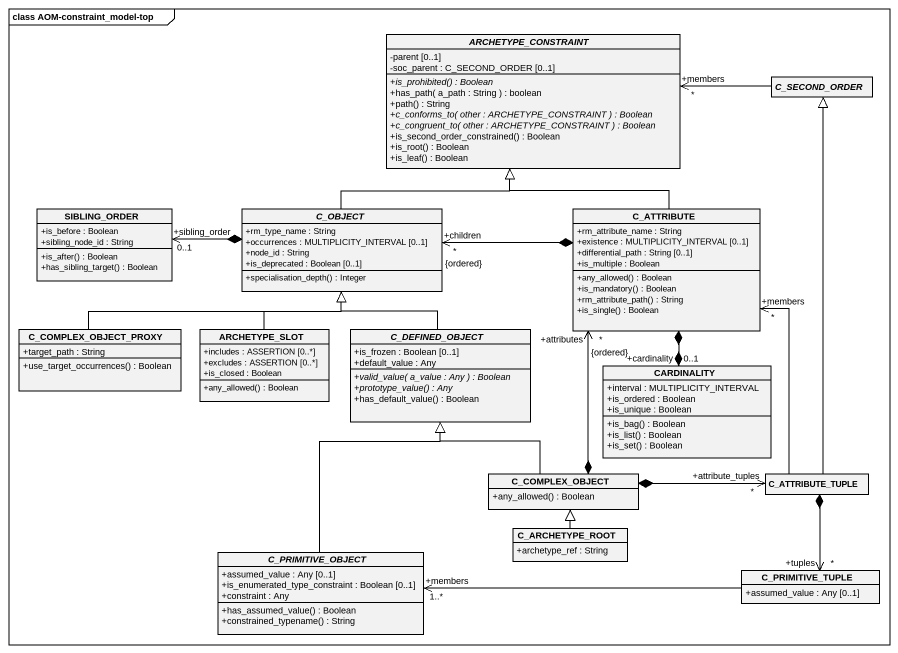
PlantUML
@startuml
mainframe class AOM-constraint_model-top
hide circle
hide empty members
skinparam classAttributeIconSize 0
abstract class ARCHETYPE_CONSTRAINT {
  -parent [0..1]
  -soc_parent : C_SECOND_ORDER [0..1]
  {abstract} +is_prohibited() : Boolean
  +has_path( a_path : String ) : boolean
  +path() : String
  {abstract} +c_conforms_to( other : ARCHETYPE_CONSTRAINT ) : Boolean
  {abstract} +c_congruent_to( other : ARCHETYPE_CONSTRAINT ) : Boolean
  +is_second_order_constrained() : Boolean
  +is_root() : Boolean
  +is_leaf() : Boolean
}
abstract class C_SECOND_ORDER
class SIBLING_ORDER {
  +is_before : Boolean
  +sibling_node_id : String
  +is_after() : Boolean
  +has_sibling_target() : Boolean
}
abstract class C_OBJECT {
  +rm_type_name : String
  +occurrences : MULTIPLICITY_INTERVAL [0..1]
  +node_id : String
  +is_deprecated : Boolean [0..1]
  +specialisation_depth() : Integer
}
class C_ATTRIBUTE {
  +rm_attribute_name : String
  +existence : MULTIPLICITY_INTERVAL [0..1]
  +differential_path : String [0..1]
  +is_multiple : Boolean
  +any_allowed() : Boolean
  +is_mandatory() : Boolean
  +rm_attribute_path() : String
  +is_single() : Boolean
}
class C_COMPLEX_OBJECT_PROXY {
  +target_path : String
  +use_target_occurrences() : Boolean
}
class ARCHETYPE_SLOT {
  +includes : ASSERTION [0..*]
  +excludes : ASSERTION [0..*]
  +is_closed : Boolean
  +any_allowed() : Boolean
}
abstract class C_DEFINED_OBJECT {
  +is_frozen : Boolean [0..1]
  +default_value : Any
  {abstract} +valid_value( a_value : Any ) : Boolean
  {abstract} +prototype_value() : Any
  +has_default_value() : Boolean
}
class CARDINALITY {
  +interval : MULTIPLICITY_INTERVAL
  +is_ordered : Boolean
  +is_unique : Boolean
  +is_bag() : Boolean
  +is_list() : Boolean
  +is_set() : Boolean
}
class C_COMPLEX_OBJECT {
  +any_allowed() : Boolean
}
class C_ATTRIBUTE_TUPLE
class C_ARCHETYPE_ROOT {
  +archetype_ref : String
}
abstract class C_PRIMITIVE_OBJECT {
  +assumed_value : Any [0..1]
  +is_enumerated_type_constraint : Boolean [0..1]
  +constraint : Any
  +has_assumed_value() : Boolean
  +constrained_typename() : String
}
class C_PRIMITIVE_TUPLE {
  +assumed_value : Any [0..1]
}
C_SECOND_ORDER -left-> "+members\n*" ARCHETYPE_CONSTRAINT
C_OBJECT -up-|> ARCHETYPE_CONSTRAINT
C_OBJECT *-left-> "+sibling_order\n0..1" SIBLING_ORDER
C_ATTRIBUTE -up-|> ARCHETYPE_CONSTRAINT
C_ATTRIBUTE *-left-> "+children\n*\n{ordered}" C_OBJECT
C_ATTRIBUTE *--* "+cardinality\n0..1" CARDINALITY
C_COMPLEX_OBJECT_PROXY -right-|> C_OBJECT
ARCHETYPE_SLOT -up-|> C_OBJECT
C_DEFINED_OBJECT -up-|> C_OBJECT
C_COMPLEX_OBJECT *-up-> "+attributes\n*\n{ordered}" C_ATTRIBUTE
C_COMPLEX_OBJECT -up-|> C_DEFINED_OBJECT
C_COMPLEX_OBJECT *-right-> "+attribute_tuples\n*" C_ATTRIBUTE_TUPLE
C_ATTRIBUTE_TUPLE -up-|> C_SECOND_ORDER
C_ATTRIBUTE_TUPLE -up-> "+members\n*" C_ATTRIBUTE
C_ATTRIBUTE_TUPLE *--> "+tuples\n*" C_PRIMITIVE_TUPLE
C_ARCHETYPE_ROOT -up-|> C_COMPLEX_OBJECT
C_PRIMITIVE_OBJECT -up-|> C_DEFINED_OBJECT
C_PRIMITIVE_TUPLE -left-> "+members\n1..*" C_PRIMITIVE_OBJECT
@enduml
